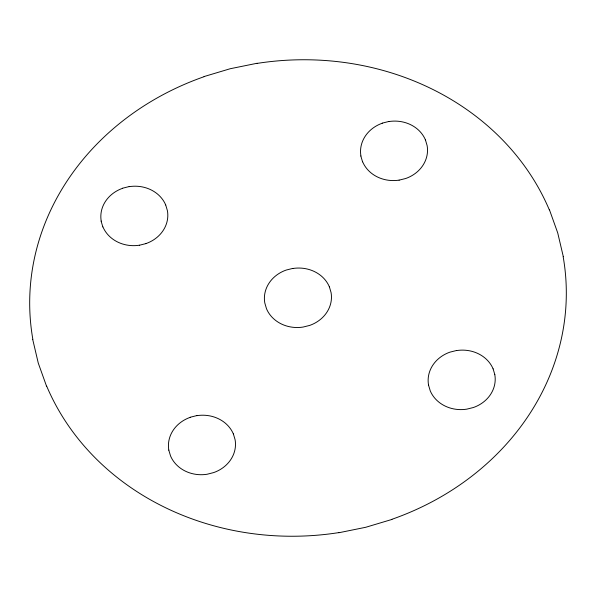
<?xml version="1.0" encoding="UTF-8"?>
<svg xmlns="http://www.w3.org/2000/svg" width="596" height="596" viewBox="0 0 596 596"><rect width="100%" height="100%" fill="white"/><g stroke="black" fill="none" stroke-linecap="round" stroke-linejoin="round"><path stroke-width="0.89" d="M204.033 76.564L230.235 68.726L257.144 63.258M122.508 188.232L129.153 186.57M382.237 123.134L388.875 121.472M146.005 243.585L139.367 245.254M190.198 417.252L196.836 415.583M391.967 519.429L365.758 527.274L338.856 532.742M399.089 180.156L405.727 178.495A33.525 29.711 -5.1 0 0 427.131 145.655L425.417 139.792M292.822 268.401L286.184 270.062A33.525 29.711 -5.1 0 0 264.788 302.902L266.501 308.765A33.525 29.703 -5.1 0 0 303.036 327.07L309.674 325.423A33.518 29.703 -5.1 0 0 331.071 292.584L329.357 286.721M456.566 350.493L449.928 352.154A33.518 29.703 -5.1 0 0 428.531 384.994M549.46 209.799L557.722 232.902L563.317 256.682M362.554 161.836L360.818 155.981M102.825 226.934L101.096 221.071M46.54 386.201L38.271 363.098L32.683 339.318M493.101 368.805L494.829 374.668M165.688 204.89L167.424 210.746A33.518 29.703 -5.1 0 1 145.998 243.57M233.379 433.903L235.107 439.766A33.518 29.703 -5.1 0 1 213.681 472.583L207.05 474.267A33.518 29.703 -5.1 0 1 170.538 455.947L168.787 450.092M428.509 384.994L430.245 390.857A33.518 29.703 -5.1 0 0 466.772 409.154L473.418 407.508A33.518 29.703 -5.1 0 0 494.814 374.668M338.833 532.608A268.215 237.692 -5.1 0 1 46.689 386.148M563.16 256.705A268.2 237.685 -5.1 0 1 391.907 519.302M257.167 63.392A268.2 237.685 -5.1 0 1 549.311 209.852M32.847 339.295A268.2 237.685 -5.1 0 1 204.085 76.698M139.442 245.209A33.518 29.703 -5.1 0 1 102.937 226.905M101.223 221.116A33.518 29.703 -5.1 0 1 122.627 188.299M129.168 186.66A33.518 29.703 -5.1 0 1 165.695 204.957M399.156 180.119A33.525 29.711 -5.1 0 1 362.636 161.807M360.93 156.025A33.525 29.711 -5.1 0 1 382.334 123.193M388.897 121.547A33.525 29.711 -5.1 0 1 425.417 139.859M168.824 450.151A33.518 29.703 -5.1 0 1 190.221 417.342M196.866 415.665A33.518 29.703 -5.1 0 1 233.379 433.97M456.588 350.575A33.518 29.703 -5.1 0 1 493.108 368.879M292.845 268.491A33.518 29.703 -5.1 0 1 329.357 286.795"/></g></svg>
